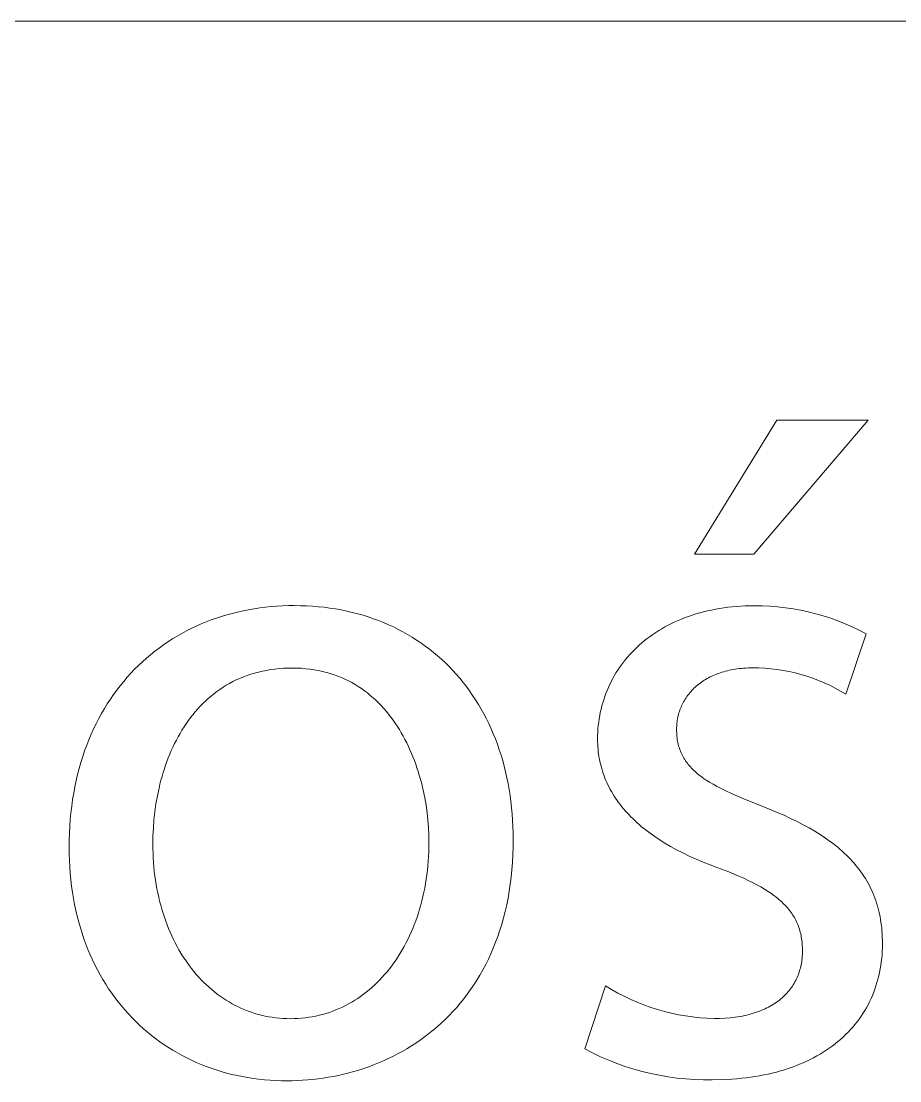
# Model space of a CAD drawing. Header units: millimetres. Extents: x -1893 to 2799, y -925 to 2353.
# Drawn here: x 2136 to 2179.9, y -846.5 to -793.5 of the extents above; entities that cross this region are included whole.
import ezdxf

# ---------------------------------------------------------------- set-up
doc = ezdxf.new("R2010")
doc.units = ezdxf.units.MM
doc.header["$MEASUREMENT"] = 0
doc.layers.add('Domyślny', color=7, linetype='Continuous', true_color=0x000000)

msp = doc.modelspace()

# ---------------------------------------------------------------- linework, layer by layer
at = {"layer": 'Domyślny', "color": 18, "lineweight": 15, "true_color": 0x000000}
for p, q in [((1025.42, -793.521), (2794.123, -793.521)), ((2169.652, -820.197), (2173.777, -813.478)), ((2178.339, -813.478), (2172.621, -820.197)), ((2173.777, -813.478), (2178.339, -813.478)), ((2172.621, -820.197), (2169.652, -820.197)), ((2147.348, -822.972), (2147.626, -822.924)), ((2147.626, -822.924), (2147.906, -822.882)), ((2147.906, -822.882), (2148.189, -822.846)), ((2148.189, -822.846), (2148.474, -822.817)), ((2148.474, -822.817), (2148.761, -822.795)), ((2148.761, -822.795), (2149.051, -822.778)), ((2149.051, -822.778), (2149.342, -822.768)), ((2149.342, -822.768), (2149.636, -822.765)), ((2149.636, -822.765), (2149.94, -822.769)), ((2149.94, -822.769), (2150.242, -822.779)), ((2150.242, -822.779), (2150.54, -822.796)), ((2150.54, -822.796), (2150.835, -822.82)), ((2150.835, -822.82), (2151.127, -822.851)), ((2151.127, -822.851), (2151.415, -822.888)), ((2151.415, -822.888), (2151.7, -822.932)), ((2151.7, -822.932), (2151.981, -822.983)), ((2170.707, -822.947), (2170.911, -822.911)), ((2170.911, -822.911), (2171.118, -822.88)), ((2171.118, -822.88), (2171.328, -822.852)), ((2171.328, -822.852), (2171.542, -822.829)), ((2171.542, -822.829), (2171.758, -822.809)), ((2171.758, -822.809), (2171.977, -822.794)), ((2171.977, -822.794), (2172.199, -822.783)), ((2172.199, -822.783), (2172.424, -822.777)), ((2172.424, -822.777), (2172.652, -822.775)), ((2172.652, -822.775), (2173.04, -822.778)), ((2173.04, -822.778), (2173.429, -822.795)), ((2173.429, -822.795), (2173.816, -822.826)), ((2173.816, -822.826), (2174.202, -822.869)), ((2174.202, -822.869), (2174.587, -822.925)), ((2174.587, -822.925), (2174.969, -822.994)), ((2145.481, -823.485), (2145.739, -823.393)), ((2145.739, -823.393), (2146, -823.307)), ((2146, -823.307), (2146.264, -823.228)), ((2146.264, -823.228), (2146.531, -823.155)), ((2146.531, -823.155), (2146.801, -823.087)), ((2146.801, -823.087), (2147.073, -823.027)), ((2147.073, -823.027), (2147.348, -822.972)), ((2151.981, -822.983), (2152.259, -823.04)), ((2152.259, -823.04), (2152.534, -823.103)), ((2152.534, -823.103), (2152.805, -823.173)), ((2152.805, -823.173), (2153.072, -823.249)), ((2153.072, -823.249), (2153.335, -823.332)), ((2153.335, -823.332), (2153.595, -823.42)), ((2153.595, -823.42), (2153.85, -823.515)), ((2168.835, -823.51), (2169.008, -823.437)), ((2169.008, -823.437), (2169.184, -823.368)), ((2169.184, -823.368), (2169.363, -823.303)), ((2169.363, -823.303), (2169.546, -823.241)), ((2169.546, -823.241), (2169.731, -823.183)), ((2169.731, -823.183), (2169.92, -823.128)), ((2169.92, -823.128), (2170.112, -823.077)), ((2170.112, -823.077), (2170.307, -823.03)), ((2170.307, -823.03), (2170.505, -822.986)), ((2170.505, -822.986), (2170.707, -822.947)), ((2174.969, -822.994), (2175.349, -823.076)), ((2175.349, -823.076), (2175.726, -823.171)), ((2175.726, -823.171), (2176.1, -823.278)), ((2176.1, -823.278), (2176.469, -823.398)), ((2176.469, -823.398), (2176.835, -823.53)), ((2144.24, -824.034), (2144.481, -823.912)), ((2144.481, -823.912), (2144.726, -823.796)), ((2144.726, -823.796), (2144.974, -823.686)), ((2144.974, -823.686), (2145.226, -823.583)), ((2145.226, -823.583), (2145.481, -823.485)), ((2153.85, -823.515), (2154.102, -823.616)), ((2154.102, -823.616), (2154.35, -823.723)), ((2154.35, -823.723), (2154.594, -823.836)), ((2154.594, -823.836), (2154.834, -823.954)), ((2154.834, -823.954), (2155.07, -824.079)), ((2167.868, -824.013), (2168.021, -823.922)), ((2168.021, -823.922), (2168.177, -823.833)), ((2168.177, -823.833), (2168.337, -823.747)), ((2168.337, -823.747), (2168.5, -823.665)), ((2168.5, -823.665), (2168.666, -823.586)), ((2168.666, -823.586), (2168.835, -823.51)), ((2176.835, -823.53), (2177.195, -823.675)), ((2177.195, -823.675), (2177.551, -823.832)), ((2177.551, -823.832), (2177.901, -824)), ((2143.311, -824.581), (2143.538, -824.436)), ((2143.538, -824.436), (2143.768, -824.296)), ((2143.768, -824.296), (2144.002, -824.162)), ((2144.002, -824.162), (2144.24, -824.034)), ((2155.07, -824.079), (2155.302, -824.209)), ((2155.302, -824.209), (2155.529, -824.346)), ((2155.529, -824.346), (2155.752, -824.487)), ((2155.752, -824.487), (2155.971, -824.635)), ((2167.025, -824.627), (2167.156, -824.518)), ((2167.156, -824.518), (2167.292, -824.411)), ((2167.292, -824.411), (2167.431, -824.307)), ((2167.431, -824.307), (2167.573, -824.206)), ((2167.573, -824.206), (2167.719, -824.108)), ((2167.719, -824.108), (2167.868, -824.013)), ((2178.245, -824.181), (2177.23, -827.196)), ((2177.901, -824), (2178.245, -824.181)), ((2142.445, -825.221), (2142.656, -825.053)), ((2142.656, -825.053), (2142.87, -824.89)), ((2142.87, -824.89), (2143.089, -824.733)), ((2143.089, -824.733), (2143.311, -824.581)), ((2155.971, -824.635), (2156.186, -824.788)), ((2156.186, -824.788), (2156.396, -824.946)), ((2156.396, -824.946), (2156.602, -825.11)), ((2166.533, -825.092), (2166.65, -824.972)), ((2166.65, -824.972), (2166.772, -824.854)), ((2166.772, -824.854), (2166.896, -824.739)), ((2166.896, -824.739), (2167.025, -824.627)), ((2141.841, -825.761), (2142.038, -825.576)), ((2142.038, -825.576), (2142.239, -825.396)), ((2142.239, -825.396), (2142.445, -825.221)), ((2156.602, -825.11), (2156.803, -825.279)), ((2156.803, -825.279), (2156.999, -825.454)), ((2156.999, -825.454), (2157.191, -825.634)), ((2166.1, -825.596), (2166.202, -825.467)), ((2166.202, -825.467), (2166.309, -825.339)), ((2166.309, -825.339), (2166.419, -825.214)), ((2166.419, -825.214), (2166.533, -825.092)), ((2141.46, -826.149), (2141.648, -825.953)), ((2141.648, -825.953), (2141.841, -825.761)), ((2147.842, -826.092), (2147.648, -826.144)), ((2148.041, -826.045), (2147.842, -826.092)), ((2148.243, -826.005), (2148.041, -826.045)), ((2148.45, -825.97), (2148.243, -826.005)), ((2148.66, -825.942), (2148.45, -825.97)), ((2148.875, -825.919), (2148.66, -825.942)), ((2149.093, -825.903), (2148.875, -825.919)), ((2149.316, -825.893), (2149.093, -825.903)), ((2149.542, -825.89), (2149.316, -825.893)), ((2149.769, -825.894), (2149.542, -825.89)), ((2149.992, -825.904), (2149.769, -825.894)), ((2150.21, -825.922), (2149.992, -825.904)), ((2150.425, -825.946), (2150.21, -825.922)), ((2150.635, -825.977), (2150.425, -825.946)), ((2150.84, -826.014), (2150.635, -825.977)), ((2151.042, -826.057), (2150.84, -826.014)), ((2151.239, -826.107), (2151.042, -826.057)), ((2151.433, -826.163), (2151.239, -826.107)), ((2157.191, -825.634), (2157.379, -825.819)), ((2157.379, -825.819), (2157.561, -826.009)), ((2157.561, -826.009), (2157.739, -826.205)), ((2165.726, -826.138), (2165.814, -825.999)), ((2165.814, -825.999), (2165.905, -825.863)), ((2165.905, -825.863), (2166.001, -825.729)), ((2166.001, -825.729), (2166.1, -825.596)), ((2171.026, -826.101), (2170.937, -826.13)), ((2171.116, -826.074), (2171.026, -826.101)), ((2171.209, -826.048), (2171.116, -826.074)), ((2171.303, -826.025), (2171.209, -826.048)), ((2171.398, -826.003), (2171.303, -826.025)), ((2171.496, -825.982), (2171.398, -826.003)), ((2171.595, -825.964), (2171.496, -825.982)), ((2171.695, -825.948), (2171.595, -825.964)), ((2171.797, -825.933), (2171.695, -825.948)), ((2171.901, -825.92), (2171.797, -825.933)), ((2172.007, -825.909), (2171.901, -825.92)), ((2172.114, -825.9), (2172.007, -825.909)), ((2172.223, -825.893), (2172.114, -825.9)), ((2172.333, -825.888), (2172.223, -825.893)), ((2172.445, -825.885), (2172.333, -825.888)), ((2172.558, -825.884), (2172.445, -825.885)), ((2172.865, -825.888), (2172.558, -825.884)), ((2173.172, -825.902), (2172.865, -825.888)), ((2173.478, -825.927), (2173.172, -825.902)), ((2173.784, -825.963), (2173.478, -825.927)), ((2174.087, -826.01), (2173.784, -825.963)), ((2174.389, -826.067), (2174.087, -826.01)), ((2174.689, -826.134), (2174.389, -826.067)), ((2140.924, -826.773), (2141.098, -826.56)), ((2141.098, -826.56), (2141.276, -826.352)), ((2141.276, -826.352), (2141.46, -826.149)), ((2146.562, -826.571), (2146.394, -826.661)), ((2146.733, -826.487), (2146.562, -826.571)), ((2146.908, -826.408), (2146.733, -826.487)), ((2147.087, -826.334), (2146.908, -826.408)), ((2147.27, -826.265), (2147.087, -826.334)), ((2147.457, -826.202), (2147.27, -826.265)), ((2147.648, -826.144), (2147.457, -826.202)), ((2151.622, -826.225), (2151.433, -826.163)), ((2151.807, -826.292), (2151.622, -826.225)), ((2151.988, -826.365), (2151.807, -826.292)), ((2152.165, -826.444), (2151.988, -826.365)), ((2152.338, -826.528), (2152.165, -826.444)), ((2152.507, -826.617), (2152.338, -826.528)), ((2152.672, -826.712), (2152.507, -826.617)), ((2157.739, -826.205), (2157.912, -826.405)), ((2157.912, -826.405), (2158.08, -826.61)), ((2158.08, -826.61), (2158.243, -826.821)), ((2165.415, -826.713), (2165.487, -826.566)), ((2165.487, -826.566), (2165.563, -826.421)), ((2165.563, -826.421), (2165.643, -826.279)), ((2165.643, -826.279), (2165.726, -826.138)), ((2169.935, -826.644), (2169.87, -826.693)), ((2170.002, -826.596), (2169.935, -826.644)), ((2170.07, -826.549), (2170.002, -826.596)), ((2170.14, -826.504), (2170.07, -826.549)), ((2170.212, -826.46), (2170.14, -826.504)), ((2170.286, -826.417), (2170.212, -826.46)), ((2170.361, -826.376), (2170.286, -826.417)), ((2170.438, -826.336), (2170.361, -826.376)), ((2170.517, -826.298), (2170.438, -826.336)), ((2170.598, -826.261), (2170.517, -826.298)), ((2170.68, -826.226), (2170.598, -826.261)), ((2170.764, -826.192), (2170.68, -826.226)), ((2170.849, -826.16), (2170.764, -826.192)), ((2170.937, -826.13), (2170.849, -826.16)), ((2174.986, -826.212), (2174.689, -826.134)), ((2175.28, -826.3), (2174.986, -826.212)), ((2175.571, -826.399), (2175.28, -826.3)), ((2175.859, -826.507), (2175.571, -826.399)), ((2176.142, -826.626), (2175.859, -826.507)), ((2176.421, -826.754), (2176.142, -826.626)), ((2140.591, -827.217), (2140.755, -826.992)), ((2140.755, -826.992), (2140.924, -826.773)), ((2145.762, -827.065), (2145.613, -827.178)), ((2145.914, -826.957), (2145.762, -827.065)), ((2146.071, -826.854), (2145.914, -826.957)), ((2146.23, -826.755), (2146.071, -826.854)), ((2146.394, -826.661), (2146.23, -826.755)), ((2152.833, -826.811), (2152.672, -826.712)), ((2152.99, -826.915), (2152.833, -826.811)), ((2153.143, -827.024), (2152.99, -826.915)), ((2153.293, -827.138), (2153.143, -827.024)), ((2153.438, -827.256), (2153.293, -827.138)), ((2158.243, -826.821), (2158.401, -827.036)), ((2158.401, -827.036), (2158.554, -827.256)), ((2165.166, -827.317), (2165.222, -827.164)), ((2165.222, -827.164), (2165.282, -827.012)), ((2165.282, -827.012), (2165.346, -826.861)), ((2165.346, -826.861), (2165.415, -826.713)), ((2169.416, -827.132), (2169.367, -827.192)), ((2169.466, -827.073), (2169.416, -827.132)), ((2169.518, -827.016), (2169.466, -827.073)), ((2169.573, -826.959), (2169.518, -827.016)), ((2169.629, -826.903), (2169.573, -826.959)), ((2169.686, -826.849), (2169.629, -826.903)), ((2169.746, -826.796), (2169.686, -826.849)), ((2169.807, -826.744), (2169.746, -826.796)), ((2169.87, -826.693), (2169.807, -826.744)), ((2176.696, -826.892), (2176.421, -826.754)), ((2176.966, -827.04), (2176.696, -826.892)), ((2177.23, -827.196), (2176.966, -827.04)), ((2140.131, -827.922), (2140.279, -827.681)), ((2140.279, -827.681), (2140.432, -827.446)), ((2140.432, -827.446), (2140.591, -827.217)), ((2145.056, -827.671), (2144.926, -827.804)), ((2145.19, -827.541), (2145.056, -827.671)), ((2145.327, -827.416), (2145.19, -827.541)), ((2145.469, -827.295), (2145.327, -827.416)), ((2145.613, -827.178), (2145.469, -827.295)), ((2153.58, -827.378), (2153.438, -827.256)), ((2153.717, -827.505), (2153.58, -827.378)), ((2153.851, -827.635), (2153.717, -827.505)), ((2153.982, -827.77), (2153.851, -827.635)), ((2158.554, -827.256), (2158.702, -827.48)), ((2158.702, -827.48), (2158.845, -827.71)), ((2165.021, -827.788), (2165.065, -827.63)), ((2165.065, -827.63), (2165.113, -827.473)), ((2165.113, -827.473), (2165.166, -827.317)), ((2169.044, -827.707), (2169.012, -827.776)), ((2169.078, -827.64), (2169.044, -827.707)), ((2169.113, -827.573), (2169.078, -827.64)), ((2169.151, -827.507), (2169.113, -827.573)), ((2169.191, -827.442), (2169.151, -827.507)), ((2169.232, -827.378), (2169.191, -827.442)), ((2169.275, -827.315), (2169.232, -827.378)), ((2169.32, -827.253), (2169.275, -827.315)), ((2169.367, -827.192), (2169.32, -827.253)), ((2139.85, -828.419), (2139.988, -828.168)), ((2139.988, -828.168), (2140.131, -827.922)), ((2144.558, -828.226), (2144.442, -828.373)), ((2144.677, -828.081), (2144.558, -828.226)), ((2144.8, -827.941), (2144.677, -828.081)), ((2144.926, -827.804), (2144.8, -827.941)), ((2154.108, -827.908), (2153.982, -827.77)), ((2154.231, -828.049), (2154.108, -827.908)), ((2154.35, -828.195), (2154.231, -828.049)), ((2154.465, -828.343), (2154.35, -828.195)), ((2158.845, -827.71), (2158.983, -827.944)), ((2158.983, -827.944), (2159.115, -828.182)), ((2159.115, -828.182), (2159.242, -828.425)), ((2164.913, -828.273), (2164.945, -828.11)), ((2164.945, -828.11), (2164.981, -827.948)), ((2164.981, -827.948), (2165.021, -827.788)), ((2168.86, -828.202), (2168.841, -828.275)), ((2168.88, -828.129), (2168.86, -828.202)), ((2168.903, -828.057), (2168.88, -828.129)), ((2168.927, -827.985), (2168.903, -828.057)), ((2168.954, -827.915), (2168.927, -827.985)), ((2168.982, -827.845), (2168.954, -827.915)), ((2169.012, -827.776), (2168.982, -827.845)), ((2139.592, -828.937), (2139.718, -828.675)), ((2139.718, -828.675), (2139.85, -828.419)), ((2144.222, -828.679), (2144.117, -828.837)), ((2144.33, -828.525), (2144.222, -828.679)), ((2144.442, -828.373), (2144.33, -828.525)), ((2154.577, -828.495), (2154.465, -828.343)), ((2154.685, -828.65), (2154.577, -828.495)), ((2154.79, -828.808), (2154.685, -828.65)), ((2159.242, -828.425), (2159.364, -828.673)), ((2159.364, -828.673), (2159.48, -828.925)), ((2164.843, -828.769), (2164.862, -828.602)), ((2164.862, -828.602), (2164.886, -828.437)), ((2164.886, -828.437), (2164.913, -828.273)), ((2168.77, -828.729), (2168.765, -828.806)), ((2168.777, -828.652), (2168.77, -828.729)), ((2168.786, -828.575), (2168.777, -828.652)), ((2168.797, -828.5), (2168.786, -828.575)), ((2168.81, -828.424), (2168.797, -828.5)), ((2168.825, -828.35), (2168.81, -828.424)), ((2168.841, -828.275), (2168.825, -828.35)), ((2139.356, -829.475), (2139.471, -829.203)), ((2139.471, -829.203), (2139.592, -828.937)), ((2143.918, -829.161), (2143.824, -829.327)), ((2144.016, -828.997), (2143.918, -829.161)), ((2144.117, -828.837), (2144.016, -828.997)), ((2154.891, -828.969), (2154.79, -828.808)), ((2154.988, -829.132), (2154.891, -828.969)), ((2155.082, -829.298), (2154.988, -829.132)), ((2155.172, -829.466), (2155.082, -829.298)), ((2159.48, -828.925), (2159.591, -829.181)), ((2159.591, -829.181), (2159.696, -829.441)), ((2164.808, -829.446), (2164.811, -829.275)), ((2164.811, -829.275), (2164.817, -829.105)), ((2164.817, -829.105), (2164.828, -828.936)), ((2164.828, -828.936), (2164.843, -828.769)), ((2168.762, -828.884), (2168.761, -828.962)), ((2168.761, -828.962), (2168.762, -829.05)), ((2168.765, -828.806), (2168.762, -828.884)), ((2168.762, -829.05), (2168.765, -829.136)), ((2168.765, -829.136), (2168.77, -829.221)), ((2168.77, -829.221), (2168.777, -829.304)), ((2139.144, -830.034), (2139.248, -829.752)), ((2139.248, -829.752), (2139.356, -829.475)), ((2143.646, -829.668), (2143.563, -829.842)), ((2143.733, -829.496), (2143.646, -829.668)), ((2143.824, -829.327), (2143.733, -829.496)), ((2155.259, -829.637), (2155.172, -829.466)), ((2155.342, -829.809), (2155.259, -829.637)), ((2155.422, -829.984), (2155.342, -829.809)), ((2159.696, -829.441), (2159.795, -829.706)), ((2159.795, -829.706), (2159.889, -829.975)), ((2164.81, -829.573), (2164.808, -829.446)), ((2164.814, -829.7), (2164.81, -829.573)), ((2164.821, -829.825), (2164.814, -829.7)), ((2164.831, -829.951), (2164.821, -829.825)), ((2168.777, -829.304), (2168.786, -829.386)), ((2168.786, -829.386), (2168.797, -829.467)), ((2168.797, -829.467), (2168.811, -829.546)), ((2168.811, -829.546), (2168.826, -829.624)), ((2168.826, -829.624), (2168.843, -829.701)), ((2168.843, -829.701), (2168.862, -829.776)), ((2168.862, -829.776), (2168.883, -829.851)), ((2138.957, -830.614), (2139.048, -830.322)), ((2139.048, -830.322), (2139.144, -830.034)), ((2143.406, -830.198), (2143.332, -830.379)), ((2143.482, -830.019), (2143.406, -830.198)), ((2143.563, -829.842), (2143.482, -830.019)), ((2155.499, -830.161), (2155.422, -829.984)), ((2155.572, -830.339), (2155.499, -830.161)), ((2155.642, -830.519), (2155.572, -830.339)), ((2159.889, -829.975), (2159.978, -830.248)), ((2159.978, -830.248), (2160.06, -830.525)), ((2164.844, -830.075), (2164.831, -829.951)), ((2164.86, -830.199), (2164.844, -830.075)), ((2164.878, -830.321), (2164.86, -830.199)), ((2164.9, -830.444), (2164.878, -830.321)), ((2168.883, -829.851), (2168.906, -829.924)), ((2168.906, -829.924), (2168.932, -829.995)), ((2168.932, -829.995), (2168.959, -830.066)), ((2168.959, -830.066), (2168.988, -830.136)), ((2168.988, -830.136), (2169.02, -830.204)), ((2169.02, -830.204), (2169.054, -830.272)), ((2169.054, -830.272), (2169.089, -830.338)), ((2169.089, -830.338), (2169.127, -830.404)), ((2138.872, -830.911), (2138.957, -830.614)), ((2143.196, -830.747), (2143.133, -830.935)), ((2143.262, -830.562), (2143.196, -830.747)), ((2143.332, -830.379), (2143.262, -830.562)), ((2155.708, -830.7), (2155.642, -830.519)), ((2155.771, -830.883), (2155.708, -830.7)), ((2155.831, -831.067), (2155.771, -830.883)), ((2160.06, -830.525), (2160.137, -830.806)), ((2160.137, -830.806), (2160.208, -831.091)), ((2164.924, -830.565), (2164.9, -830.444)), ((2164.951, -830.686), (2164.924, -830.565)), ((2164.981, -830.806), (2164.951, -830.686)), ((2165.014, -830.925), (2164.981, -830.806)), ((2169.127, -830.404), (2169.167, -830.468)), ((2169.167, -830.468), (2169.209, -830.532)), ((2169.209, -830.532), (2169.253, -830.594)), ((2169.253, -830.594), (2169.299, -830.656)), ((2169.299, -830.656), (2169.347, -830.717)), ((2169.347, -830.717), (2169.398, -830.777)), ((2169.398, -830.777), (2169.45, -830.837)), ((2169.45, -830.837), (2169.505, -830.895)), ((2138.722, -831.521), (2138.794, -831.213)), ((2138.794, -831.213), (2138.872, -830.911)), ((2143.017, -831.314), (2142.964, -831.506)), ((2143.073, -831.123), (2143.017, -831.314)), ((2143.133, -830.935), (2143.073, -831.123)), ((2155.887, -831.252), (2155.831, -831.067)), ((2155.991, -831.625), (2155.887, -831.252)), ((2160.208, -831.091), (2160.273, -831.38)), ((2160.273, -831.38), (2160.332, -831.672)), ((2165.05, -831.044), (2165.014, -830.925)), ((2165.089, -831.161), (2165.05, -831.044)), ((2165.13, -831.278), (2165.089, -831.161)), ((2165.175, -831.395), (2165.13, -831.278)), ((2165.222, -831.51), (2165.175, -831.395)), ((2169.505, -830.895), (2169.562, -830.953)), ((2169.562, -830.953), (2169.621, -831.011)), ((2169.621, -831.011), (2169.682, -831.067)), ((2169.682, -831.067), (2169.745, -831.123)), ((2169.745, -831.123), (2169.81, -831.179)), ((2169.81, -831.179), (2169.878, -831.233)), ((2169.878, -831.233), (2169.947, -831.288)), ((2169.947, -831.288), (2170.019, -831.341)), ((2170.019, -831.341), (2170.093, -831.395)), ((2170.093, -831.395), (2170.248, -831.5)), ((2138.597, -832.15), (2138.656, -831.833)), ((2138.656, -831.833), (2138.722, -831.521)), ((2142.868, -831.894), (2142.785, -832.288)), ((2142.914, -831.7), (2142.868, -831.894)), ((2142.964, -831.506), (2142.914, -831.7)), ((2156.081, -832), (2155.991, -831.625)), ((2160.332, -831.672), (2160.386, -831.969)), ((2165.273, -831.624), (2165.222, -831.51)), ((2165.326, -831.738), (2165.273, -831.624)), ((2165.382, -831.851), (2165.326, -831.738)), ((2165.441, -831.963), (2165.382, -831.851)), ((2170.248, -831.5), (2170.412, -831.604)), ((2170.412, -831.604), (2170.584, -831.707)), ((2170.584, -831.707), (2170.765, -831.808)), ((2170.765, -831.808), (2170.955, -831.909)), ((2170.955, -831.909), (2171.154, -832.009)), ((2138.499, -832.798), (2138.545, -832.472)), ((2138.545, -832.472), (2138.597, -832.15)), ((2142.785, -832.288), (2142.715, -832.685)), ((2156.159, -832.377), (2156.081, -832)), ((2156.224, -832.754), (2156.159, -832.377)), ((2160.386, -831.969), (2160.433, -832.269)), ((2160.433, -832.269), (2160.474, -832.573)), ((2165.504, -832.075), (2165.441, -831.963)), ((2165.569, -832.185), (2165.504, -832.075)), ((2165.637, -832.295), (2165.569, -832.185)), ((2165.707, -832.403), (2165.637, -832.295)), ((2165.781, -832.511), (2165.707, -832.403)), ((2171.154, -832.009), (2171.579, -832.209)), ((2171.579, -832.209), (2172.041, -832.41)), ((2172.041, -832.41), (2173.074, -832.821)), ((2138.46, -833.13), (2138.499, -832.798)), ((2142.715, -832.685), (2142.658, -833.085)), ((2156.277, -833.13), (2156.224, -832.754)), ((2160.474, -832.573), (2160.509, -832.88)), ((2160.509, -832.88), (2160.537, -833.191)), ((2165.858, -832.618), (2165.781, -832.511)), ((2165.938, -832.724), (2165.858, -832.618)), ((2166.021, -832.829), (2165.938, -832.724)), ((2166.107, -832.934), (2166.021, -832.829)), ((2166.195, -833.037), (2166.107, -832.934)), ((2173.074, -832.821), (2173.439, -832.964)), ((2173.439, -832.964), (2173.792, -833.111)), ((2138.403, -833.807), (2138.428, -833.466)), ((2138.428, -833.466), (2138.46, -833.13)), ((2142.614, -833.488), (2142.583, -833.893)), ((2142.658, -833.085), (2142.614, -833.488)), ((2156.318, -833.505), (2156.277, -833.13)), ((2156.347, -833.877), (2156.318, -833.505)), ((2160.537, -833.191), (2160.559, -833.505)), ((2160.559, -833.505), (2160.575, -833.823)), ((2166.287, -833.139), (2166.195, -833.037)), ((2166.382, -833.241), (2166.287, -833.139)), ((2166.479, -833.341), (2166.382, -833.241)), ((2166.58, -833.441), (2166.479, -833.341)), ((2166.684, -833.54), (2166.58, -833.441)), ((2166.79, -833.638), (2166.684, -833.54)), ((2173.792, -833.111), (2174.135, -833.26)), ((2174.135, -833.26), (2174.466, -833.412)), ((2174.466, -833.412), (2174.786, -833.568)), ((2138.385, -834.153), (2138.403, -833.807)), ((2142.583, -833.893), (2142.564, -834.297)), ((2156.364, -834.245), (2156.347, -833.877)), ((2160.575, -833.823), (2160.585, -834.144)), ((2166.9, -833.734), (2166.79, -833.638)), ((2167.013, -833.83), (2166.9, -833.734)), ((2167.128, -833.925), (2167.013, -833.83)), ((2167.369, -834.111), (2167.128, -833.925)), ((2174.786, -833.568), (2175.094, -833.728)), ((2175.094, -833.728), (2175.391, -833.891)), ((2175.391, -833.891), (2175.676, -834.058)), ((2175.676, -834.058), (2175.951, -834.228)), ((2138.371, -834.858), (2138.374, -834.503)), ((2138.374, -834.503), (2138.385, -834.153)), ((2142.564, -834.297), (2142.558, -834.702)), ((2156.37, -834.608), (2156.364, -834.245)), ((2160.588, -834.468), (2160.584, -834.858)), ((2160.585, -834.144), (2160.588, -834.468)), ((2167.622, -834.294), (2167.369, -834.111)), ((2167.887, -834.473), (2167.622, -834.294)), ((2168.164, -834.647), (2167.887, -834.473)), ((2175.951, -834.228), (2176.213, -834.404)), ((2176.213, -834.404), (2176.465, -834.583)), ((2176.465, -834.583), (2176.586, -834.675)), ((2138.374, -835.193), (2138.371, -834.858)), ((2142.558, -834.702), (2142.56, -834.934)), ((2142.56, -834.934), (2142.566, -835.164)), ((2156.35, -835.319), (2156.361, -835.085)), ((2156.361, -835.085), (2156.368, -834.848)), ((2156.368, -834.848), (2156.37, -834.608)), ((2160.584, -834.858), (2160.571, -835.242)), ((2168.453, -834.817), (2168.164, -834.647)), ((2168.754, -834.983), (2168.453, -834.817)), ((2169.068, -835.144), (2168.754, -834.983)), ((2176.586, -834.675), (2176.704, -834.767)), ((2176.704, -834.767), (2176.82, -834.861)), ((2176.82, -834.861), (2176.933, -834.956)), ((2176.933, -834.956), (2177.042, -835.053)), ((2177.042, -835.053), (2177.149, -835.15)), ((2138.384, -835.523), (2138.374, -835.193)), ((2138.402, -835.849), (2138.384, -835.523)), ((2142.566, -835.164), (2142.577, -835.393)), ((2142.577, -835.393), (2142.591, -835.619)), ((2142.591, -835.619), (2142.61, -835.843)), ((2156.316, -835.782), (2156.336, -835.552)), ((2156.336, -835.552), (2156.35, -835.319)), ((2160.551, -835.619), (2160.522, -835.989)), ((2160.571, -835.242), (2160.551, -835.619)), ((2169.395, -835.301), (2169.068, -835.144)), ((2169.733, -835.454), (2169.395, -835.301)), ((2170.084, -835.601), (2169.733, -835.454)), ((2170.448, -835.745), (2170.084, -835.601)), ((2177.149, -835.15), (2177.253, -835.249)), ((2177.253, -835.249), (2177.355, -835.349)), ((2177.355, -835.349), (2177.453, -835.451)), ((2177.453, -835.451), (2177.548, -835.553)), ((2177.548, -835.553), (2177.641, -835.657)), ((2177.641, -835.657), (2177.73, -835.763)), ((2138.425, -836.172), (2138.402, -835.849)), ((2138.456, -836.49), (2138.425, -836.172)), ((2142.61, -835.843), (2142.632, -836.066)), ((2142.632, -836.066), (2142.659, -836.286)), ((2156.266, -836.236), (2156.293, -836.01)), ((2156.293, -836.01), (2156.316, -835.782)), ((2160.522, -835.989), (2160.485, -836.352)), ((2170.824, -835.883), (2170.448, -835.745)), ((2171.373, -836.094), (2170.824, -835.883)), ((2171.881, -836.305), (2171.373, -836.094)), ((2177.73, -835.763), (2177.817, -835.87)), ((2177.817, -835.87), (2177.901, -835.978)), ((2177.901, -835.978), (2177.982, -836.088)), ((2177.982, -836.088), (2178.06, -836.199)), ((2138.493, -836.804), (2138.456, -836.49)), ((2142.659, -836.286), (2142.689, -836.504)), ((2142.689, -836.504), (2142.724, -836.72)), ((2142.724, -836.72), (2142.762, -836.933)), ((2156.16, -836.898), (2156.199, -836.68)), ((2156.199, -836.68), (2156.235, -836.459)), ((2156.235, -836.459), (2156.266, -836.236)), ((2160.44, -836.708), (2160.387, -837.057)), ((2160.485, -836.352), (2160.44, -836.708)), ((2172.118, -836.411), (2171.881, -836.305)), ((2172.346, -836.517), (2172.118, -836.411)), ((2172.563, -836.625), (2172.346, -836.517)), ((2172.771, -836.733), (2172.563, -836.625)), ((2178.06, -836.199), (2178.135, -836.312)), ((2178.135, -836.312), (2178.207, -836.426)), ((2178.207, -836.426), (2178.276, -836.542)), ((2178.276, -836.542), (2178.342, -836.66)), ((2178.342, -836.66), (2178.406, -836.778)), ((2138.537, -837.114), (2138.493, -836.804)), ((2138.587, -837.42), (2138.537, -837.114)), ((2142.762, -836.933), (2142.804, -837.144)), ((2142.804, -837.144), (2142.85, -837.353)), ((2156.07, -837.326), (2156.117, -837.113)), ((2156.117, -837.113), (2156.16, -836.898)), ((2160.387, -837.057), (2160.327, -837.4)), ((2172.968, -836.842), (2172.771, -836.733)), ((2173.156, -836.953), (2172.968, -836.842)), ((2173.334, -837.065), (2173.156, -836.953)), ((2173.502, -837.179), (2173.334, -837.065)), ((2173.583, -837.236), (2173.502, -837.179)), ((2173.662, -837.294), (2173.583, -837.236)), ((2178.406, -836.778), (2178.466, -836.899)), ((2178.466, -836.899), (2178.524, -837.021)), ((2178.524, -837.021), (2178.578, -837.145)), ((2178.578, -837.145), (2178.63, -837.271)), ((2138.643, -837.721), (2138.587, -837.42)), ((2138.706, -838.018), (2138.643, -837.721)), ((2142.85, -837.353), (2142.899, -837.559)), ((2142.899, -837.559), (2142.952, -837.763)), ((2142.952, -837.763), (2143.009, -837.964)), ((2155.906, -837.948), (2155.964, -837.744)), ((2155.964, -837.744), (2156.019, -837.536)), ((2156.019, -837.536), (2156.07, -837.326)), ((2160.26, -837.736), (2160.185, -838.065)), ((2160.327, -837.4), (2160.26, -837.736)), ((2173.738, -837.352), (2173.662, -837.294)), ((2173.811, -837.411), (2173.738, -837.352)), ((2173.883, -837.471), (2173.811, -837.411)), ((2173.952, -837.531), (2173.883, -837.471)), ((2174.019, -837.592), (2173.952, -837.531)), ((2174.083, -837.653), (2174.019, -837.592)), ((2174.146, -837.715), (2174.083, -837.653)), ((2174.206, -837.777), (2174.146, -837.715)), ((2174.264, -837.84), (2174.206, -837.777)), ((2178.63, -837.271), (2178.679, -837.398)), ((2178.679, -837.398), (2178.725, -837.527)), ((2178.725, -837.527), (2178.767, -837.657)), ((2178.767, -837.657), (2178.807, -837.79)), ((2138.775, -838.311), (2138.706, -838.018)), ((2138.85, -838.6), (2138.775, -838.311)), ((2143.009, -837.964), (2143.07, -838.163)), ((2143.07, -838.163), (2143.134, -838.359)), ((2155.779, -838.349), (2155.844, -838.15)), ((2155.844, -838.15), (2155.906, -837.948)), ((2160.185, -838.065), (2160.103, -838.388)), ((2174.32, -837.904), (2174.264, -837.84)), ((2174.374, -837.969), (2174.32, -837.904)), ((2174.425, -838.034), (2174.374, -837.969)), ((2174.474, -838.1), (2174.425, -838.034)), ((2174.522, -838.167), (2174.474, -838.1)), ((2174.567, -838.234), (2174.522, -838.167)), ((2174.61, -838.303), (2174.567, -838.234)), ((2174.651, -838.372), (2174.61, -838.303)), ((2178.807, -837.79), (2178.844, -837.924)), ((2178.844, -837.924), (2178.878, -838.06)), ((2178.878, -838.06), (2178.91, -838.197)), ((2178.91, -838.197), (2178.938, -838.337)), ((2138.931, -838.884), (2138.85, -838.6)), ((2143.134, -838.359), (2143.202, -838.552)), ((2143.202, -838.552), (2143.273, -838.742)), ((2143.273, -838.742), (2143.347, -838.93)), ((2155.561, -838.927), (2155.637, -838.737)), ((2155.637, -838.737), (2155.709, -838.544)), ((2155.709, -838.544), (2155.779, -838.349)), ((2160.014, -838.704), (2159.919, -839.013)), ((2160.103, -838.388), (2160.014, -838.704)), ((2174.69, -838.442), (2174.651, -838.372)), ((2174.726, -838.513), (2174.69, -838.442)), ((2174.761, -838.584), (2174.726, -838.513)), ((2174.794, -838.657), (2174.761, -838.584)), ((2174.825, -838.731), (2174.794, -838.657)), ((2174.854, -838.806), (2174.825, -838.731)), ((2174.881, -838.881), (2174.854, -838.806)), ((2178.938, -838.337), (2178.963, -838.479)), ((2178.963, -838.479), (2178.985, -838.622)), ((2178.985, -838.622), (2179.004, -838.767)), ((2179.004, -838.767), (2179.021, -838.914)), ((2139.017, -839.164), (2138.931, -838.884)), ((2139.11, -839.439), (2139.017, -839.164)), ((2143.347, -838.93), (2143.425, -839.114)), ((2143.425, -839.114), (2143.507, -839.295)), ((2143.507, -839.295), (2143.591, -839.474)), ((2155.312, -839.477), (2155.398, -839.297)), ((2155.398, -839.297), (2155.481, -839.113)), ((2155.481, -839.113), (2155.561, -838.927)), ((2159.816, -839.316), (2159.707, -839.612)), ((2159.919, -839.013), (2159.816, -839.316)), ((2174.905, -838.958), (2174.881, -838.881)), ((2174.928, -839.035), (2174.905, -838.958)), ((2174.949, -839.114), (2174.928, -839.035)), ((2174.969, -839.194), (2174.949, -839.114)), ((2174.986, -839.275), (2174.969, -839.194)), ((2175.001, -839.357), (2174.986, -839.275)), ((2175.015, -839.44), (2175.001, -839.357)), ((2179.021, -838.914), (2179.034, -839.064)), ((2179.034, -839.064), (2179.044, -839.215)), ((2179.044, -839.215), (2179.052, -839.368)), ((2179.052, -839.368), (2179.056, -839.523)), ((2139.209, -839.71), (2139.11, -839.439)), ((2139.313, -839.976), (2139.209, -839.71)), ((2143.591, -839.474), (2143.679, -839.649)), ((2143.679, -839.649), (2143.771, -839.821)), ((2143.771, -839.821), (2143.865, -839.99)), ((2155.033, -839.997), (2155.129, -839.827)), ((2155.129, -839.827), (2155.222, -839.654)), ((2155.222, -839.654), (2155.312, -839.477)), ((2159.592, -839.901), (2159.47, -840.184)), ((2159.707, -839.612), (2159.592, -839.901)), ((2175.026, -839.524), (2175.015, -839.44)), ((2175.036, -839.61), (2175.026, -839.524)), ((2175.044, -839.696), (2175.036, -839.61)), ((2175.05, -839.784), (2175.044, -839.696)), ((2175.055, -839.873), (2175.05, -839.784)), ((2175.057, -839.963), (2175.055, -839.873)), ((2179.056, -839.867), (2179.049, -840.052)), ((2179.056, -839.523), (2179.058, -839.68)), ((2179.058, -839.68), (2179.056, -839.867)), ((2139.423, -840.238), (2139.313, -839.976)), ((2139.539, -840.495), (2139.423, -840.238)), ((2143.865, -839.99), (2143.963, -840.156)), ((2143.963, -840.156), (2144.063, -840.318)), ((2144.063, -840.318), (2144.167, -840.477)), ((2154.726, -840.487), (2154.831, -840.327)), ((2154.831, -840.327), (2154.934, -840.164)), ((2154.934, -840.164), (2155.033, -839.997)), ((2159.47, -840.184), (2159.343, -840.46)), ((2175.032, -840.487), (2175.042, -840.402)), ((2175.042, -840.402), (2175.049, -840.316)), ((2175.049, -840.316), (2175.054, -840.23)), ((2175.054, -840.23), (2175.057, -840.143)), ((2175.058, -840.055), (2175.057, -839.963)), ((2175.057, -840.143), (2175.058, -840.055)), ((2179.022, -840.416), (2179.001, -840.595)), ((2179.037, -840.235), (2179.022, -840.416)), ((2179.049, -840.052), (2179.037, -840.235)), ((2139.66, -840.747), (2139.539, -840.495)), ((2139.787, -840.994), (2139.66, -840.747)), ((2144.167, -840.477), (2144.274, -840.632)), ((2144.274, -840.632), (2144.384, -840.784)), ((2144.384, -840.784), (2144.497, -840.932)), ((2144.497, -840.932), (2144.613, -841.077)), ((2154.274, -841.089), (2154.391, -840.944)), ((2154.391, -840.944), (2154.506, -840.795)), ((2154.506, -840.795), (2154.617, -840.643)), ((2154.617, -840.643), (2154.726, -840.487)), ((2159.209, -840.73), (2159.069, -840.994)), ((2159.343, -840.46), (2159.209, -840.73)), ((2174.932, -840.983), (2174.954, -840.902)), ((2174.954, -840.902), (2174.974, -840.821)), ((2174.974, -840.821), (2174.992, -840.738)), ((2174.992, -840.738), (2175.007, -840.655)), ((2175.007, -840.655), (2175.021, -840.572)), ((2175.021, -840.572), (2175.032, -840.487)), ((2178.947, -840.948), (2178.914, -841.121)), ((2178.977, -840.772), (2178.947, -840.948)), ((2179.001, -840.595), (2178.977, -840.772)), ((2139.919, -841.237), (2139.787, -840.994)), ((2140.056, -841.475), (2139.919, -841.237)), ((2140.198, -841.708), (2140.056, -841.475)), ((2144.613, -841.077), (2144.732, -841.218)), ((2144.732, -841.218), (2144.854, -841.355)), ((2144.854, -841.355), (2144.978, -841.489)), ((2144.978, -841.489), (2145.105, -841.618)), ((2153.905, -841.501), (2154.031, -841.367)), ((2154.031, -841.367), (2154.154, -841.23)), ((2154.154, -841.23), (2154.274, -841.089)), ((2158.924, -841.251), (2158.773, -841.501)), ((2159.069, -840.994), (2158.924, -841.251)), ((2174.72, -841.523), (2174.757, -841.449)), ((2174.757, -841.449), (2174.791, -841.373)), ((2174.791, -841.373), (2174.824, -841.297)), ((2174.824, -841.297), (2174.854, -841.22)), ((2174.854, -841.22), (2174.882, -841.142)), ((2174.882, -841.142), (2174.908, -841.063)), ((2174.908, -841.063), (2174.932, -840.983)), ((2178.833, -841.462), (2178.786, -841.629)), ((2178.876, -841.293), (2178.833, -841.462)), ((2178.914, -841.121), (2178.876, -841.293)), ((2140.346, -841.936), (2140.198, -841.708)), ((2140.498, -842.159), (2140.346, -841.936)), ((2145.105, -841.618), (2145.235, -841.744)), ((2145.235, -841.744), (2145.368, -841.865)), ((2145.368, -841.865), (2145.503, -841.983)), ((2145.503, -841.983), (2145.641, -842.096)), ((2153.237, -842.107), (2153.375, -841.994)), ((2153.375, -841.994), (2153.512, -841.877)), ((2153.512, -841.877), (2153.645, -841.756)), ((2153.645, -841.756), (2153.777, -841.63)), ((2153.777, -841.63), (2153.905, -841.501)), ((2158.455, -841.983), (2158.288, -842.215)), ((2158.617, -841.745), (2158.455, -841.983)), ((2158.773, -841.501), (2158.617, -841.745)), ((2164.168, -844.945), (2165.199, -841.789)), ((2165.199, -841.789), (2165.506, -841.976)), ((2165.506, -841.976), (2165.819, -842.152)), ((2174.348, -842.079), (2174.402, -842.014)), ((2174.402, -842.014), (2174.454, -841.947)), ((2174.454, -841.947), (2174.504, -841.879)), ((2174.504, -841.879), (2174.551, -841.81)), ((2174.551, -841.81), (2174.597, -841.74)), ((2174.597, -841.74), (2174.64, -841.669)), ((2174.64, -841.669), (2174.681, -841.596)), ((2174.681, -841.596), (2174.72, -841.523)), ((2178.68, -841.957), (2178.62, -842.117)), ((2178.735, -841.794), (2178.68, -841.957)), ((2178.786, -841.629), (2178.735, -841.794)), ((2140.656, -842.377), (2140.498, -842.159)), ((2140.818, -842.59), (2140.656, -842.377)), ((2145.641, -842.096), (2145.782, -842.205)), ((2145.782, -842.205), (2145.925, -842.31)), ((2145.925, -842.31), (2146.071, -842.411)), ((2146.071, -842.411), (2146.219, -842.508)), ((2146.219, -842.508), (2146.369, -842.6)), ((2152.506, -842.608), (2152.657, -842.517)), ((2152.657, -842.517), (2152.805, -842.421)), ((2152.805, -842.421), (2152.951, -842.321)), ((2152.951, -842.321), (2153.095, -842.216)), ((2153.095, -842.216), (2153.237, -842.107)), ((2158.117, -842.44), (2157.94, -842.659)), ((2158.288, -842.215), (2158.117, -842.44)), ((2165.819, -842.152), (2166.138, -842.317)), ((2166.138, -842.317), (2166.463, -842.472)), ((2166.463, -842.472), (2166.792, -842.615)), ((2173.837, -842.557), (2173.909, -842.502)), ((2173.909, -842.502), (2173.978, -842.446)), ((2173.978, -842.446), (2174.045, -842.388)), ((2174.045, -842.388), (2174.11, -842.329)), ((2174.11, -842.329), (2174.173, -842.268)), ((2174.173, -842.268), (2174.234, -842.206)), ((2174.234, -842.206), (2174.292, -842.143)), ((2174.292, -842.143), (2174.348, -842.079)), ((2178.488, -842.432), (2178.415, -842.586)), ((2178.556, -842.276), (2178.488, -842.432)), ((2178.62, -842.117), (2178.556, -842.276)), ((2140.985, -842.798), (2140.818, -842.59)), ((2141.157, -843.001), (2140.985, -842.798)), ((2141.334, -843.199), (2141.157, -843.001)), ((2146.369, -842.6), (2146.522, -842.687)), ((2146.522, -842.687), (2146.678, -842.77)), ((2146.678, -842.77), (2146.835, -842.849)), ((2146.835, -842.849), (2146.995, -842.922)), ((2146.995, -842.922), (2147.157, -842.992)), ((2147.157, -842.992), (2147.321, -843.056)), ((2147.321, -843.056), (2147.488, -843.115)), ((2151.389, -843.12), (2151.555, -843.061)), ((2151.555, -843.061), (2151.719, -842.997)), ((2151.719, -842.997), (2151.88, -842.928)), ((2151.88, -842.928), (2152.04, -842.855)), ((2152.04, -842.855), (2152.197, -842.777)), ((2152.197, -842.777), (2152.353, -842.695)), ((2152.353, -842.695), (2152.506, -842.608)), ((2157.573, -843.077), (2157.382, -843.277)), ((2157.759, -842.871), (2157.573, -843.077)), ((2157.94, -842.659), (2157.759, -842.871)), ((2166.792, -842.615), (2167.126, -842.748)), ((2167.126, -842.748), (2167.464, -842.869)), ((2167.464, -842.869), (2167.806, -842.978)), ((2167.806, -842.978), (2168.152, -843.076)), ((2168.152, -843.076), (2168.501, -843.163)), ((2172.803, -843.099), (2172.902, -843.063)), ((2172.902, -843.063), (2172.998, -843.025)), ((2172.998, -843.025), (2173.092, -842.985)), ((2173.092, -842.985), (2173.184, -842.944)), ((2173.184, -842.944), (2173.273, -842.901)), ((2173.273, -842.901), (2173.361, -842.856)), ((2173.361, -842.856), (2173.446, -842.81)), ((2173.446, -842.81), (2173.528, -842.763)), ((2173.528, -842.763), (2173.609, -842.714)), ((2173.609, -842.714), (2173.687, -842.663)), ((2173.687, -842.663), (2173.763, -842.611)), ((2173.763, -842.611), (2173.837, -842.557)), ((2178.172, -843.032), (2178.082, -843.176)), ((2178.257, -842.886), (2178.172, -843.032)), ((2178.338, -842.737), (2178.257, -842.886)), ((2178.415, -842.586), (2178.338, -842.737)), ((2141.515, -843.391), (2141.334, -843.199)), ((2141.701, -843.578), (2141.515, -843.391)), ((2141.891, -843.76), (2141.701, -843.578)), ((2147.488, -843.115), (2147.656, -843.17)), ((2147.656, -843.17), (2147.827, -843.22)), ((2147.827, -843.22), (2147.999, -843.265)), ((2147.999, -843.265), (2148.174, -843.304)), ((2148.174, -843.304), (2148.35, -843.339)), ((2148.35, -843.339), (2148.529, -843.368)), ((2148.529, -843.368), (2148.709, -843.393)), ((2148.709, -843.393), (2148.891, -843.412)), ((2148.891, -843.412), (2149.075, -843.425)), ((2149.075, -843.425), (2149.261, -843.433)), ((2149.261, -843.433), (2149.448, -843.436)), ((2149.448, -843.436), (2149.633, -843.433)), ((2149.633, -843.433), (2149.816, -843.425)), ((2149.816, -843.425), (2149.997, -843.412)), ((2149.997, -843.412), (2150.177, -843.393)), ((2150.177, -843.393), (2150.356, -843.369)), ((2150.356, -843.369), (2150.532, -843.34)), ((2150.532, -843.34), (2150.707, -843.306)), ((2150.707, -843.306), (2150.881, -843.267)), ((2150.881, -843.267), (2151.052, -843.223)), ((2151.052, -843.223), (2151.222, -843.174)), ((2151.222, -843.174), (2151.389, -843.12)), ((2157.188, -843.471), (2156.989, -843.659)), ((2157.382, -843.277), (2157.188, -843.471)), ((2168.501, -843.163), (2168.852, -843.237)), ((2168.852, -843.237), (2169.206, -843.3)), ((2169.206, -843.3), (2169.562, -843.35)), ((2169.562, -843.35), (2169.919, -843.389)), ((2169.919, -843.389), (2170.277, -843.415)), ((2170.277, -843.415), (2170.636, -843.43)), ((2170.636, -843.43), (2170.914, -843.426)), ((2170.914, -843.426), (2171.183, -843.413)), ((2171.183, -843.413), (2171.442, -843.391)), ((2171.442, -843.391), (2171.568, -843.378)), ((2171.568, -843.378), (2171.692, -843.362)), ((2171.692, -843.362), (2171.814, -843.344)), ((2171.814, -843.344), (2171.933, -843.324)), ((2171.933, -843.324), (2172.05, -843.303)), ((2172.05, -843.303), (2172.164, -843.279)), ((2172.164, -843.279), (2172.276, -843.254)), ((2172.276, -843.254), (2172.386, -843.226)), ((2172.386, -843.226), (2172.494, -843.197)), ((2172.494, -843.197), (2172.599, -843.166)), ((2172.599, -843.166), (2172.702, -843.134)), ((2172.702, -843.134), (2172.803, -843.099)), ((2177.789, -843.593), (2177.683, -843.727)), ((2177.891, -843.457), (2177.789, -843.593)), ((2177.989, -843.318), (2177.891, -843.457)), ((2178.082, -843.176), (2177.989, -843.318)), ((2142.085, -843.937), (2141.891, -843.76)), ((2142.284, -844.108), (2142.085, -843.937)), ((2142.487, -844.274), (2142.284, -844.108)), ((2156.579, -844.016), (2156.369, -844.185)), ((2156.786, -843.84), (2156.579, -844.016)), ((2156.989, -843.659), (2156.786, -843.84)), ((2177.341, -844.112), (2177.218, -844.235)), ((2177.459, -843.986), (2177.341, -844.112)), ((2177.573, -843.858), (2177.459, -843.986)), ((2177.683, -843.727), (2177.573, -843.858)), ((2142.694, -844.434), (2142.487, -844.274)), ((2142.905, -844.589), (2142.694, -844.434)), ((2143.12, -844.739), (2142.905, -844.589)), ((2155.717, -844.656), (2155.493, -844.801)), ((2155.937, -844.505), (2155.717, -844.656)), ((2156.155, -844.348), (2155.937, -844.505)), ((2156.369, -844.185), (2156.155, -844.348)), ((2176.827, -844.586), (2176.689, -844.697)), ((2176.962, -844.472), (2176.827, -844.586)), ((2177.092, -844.355), (2176.962, -844.472)), ((2177.218, -844.235), (2177.092, -844.355)), ((2143.339, -844.882), (2143.12, -844.739)), ((2143.562, -845.02), (2143.339, -844.882)), ((2143.789, -845.153), (2143.562, -845.02)), ((2144.019, -845.279), (2143.789, -845.153)), ((2154.803, -845.201), (2154.568, -845.322)), ((2155.036, -845.073), (2154.803, -845.201)), ((2155.266, -844.94), (2155.036, -845.073)), ((2155.493, -844.801), (2155.266, -844.94)), ((2164.56, -845.149), (2164.168, -844.945)), ((2164.96, -845.339), (2164.56, -845.149)), ((2176.097, -845.113), (2175.94, -845.209)), ((2176.251, -845.013), (2176.097, -845.113)), ((2176.401, -844.911), (2176.251, -845.013)), ((2176.547, -844.806), (2176.401, -844.911)), ((2176.689, -844.697), (2176.547, -844.806)), ((2144.253, -845.4), (2144.019, -845.279)), ((2144.49, -845.515), (2144.253, -845.4)), ((2144.731, -845.624), (2144.49, -845.515)), ((2144.975, -845.728), (2144.731, -845.624)), ((2145.223, -845.825), (2144.975, -845.728)), ((2153.848, -845.65), (2153.604, -845.748)), ((2154.09, -845.547), (2153.848, -845.65)), ((2154.33, -845.437), (2154.09, -845.547)), ((2154.568, -845.322), (2154.33, -845.437)), ((2165.365, -845.515), (2164.96, -845.339)), ((2165.777, -845.677), (2165.365, -845.515)), ((2166.193, -845.825), (2165.777, -845.677)), ((2174.913, -845.718), (2174.729, -845.791)), ((2175.094, -845.641), (2174.913, -845.718)), ((2175.27, -845.561), (2175.094, -845.641)), ((2175.443, -845.478), (2175.27, -845.561)), ((2175.613, -845.391), (2175.443, -845.478)), ((2175.778, -845.302), (2175.613, -845.391)), ((2175.94, -845.209), (2175.778, -845.302)), ((2145.473, -845.917), (2145.223, -845.825)), ((2145.727, -846.002), (2145.473, -845.917)), ((2145.984, -846.081), (2145.727, -846.002)), ((2146.244, -846.155), (2145.984, -846.081)), ((2146.507, -846.222), (2146.244, -846.155)), ((2146.772, -846.283), (2146.507, -846.222)), ((2152.103, -846.215), (2151.849, -846.272)), ((2152.357, -846.151), (2152.103, -846.215)), ((2152.609, -846.082), (2152.357, -846.151)), ((2152.86, -846.007), (2152.609, -846.082)), ((2153.11, -845.927), (2152.86, -846.007)), ((2153.357, -845.84), (2153.11, -845.927)), ((2153.604, -845.748), (2153.357, -845.84)), ((2166.615, -845.958), (2166.193, -845.825)), ((2167.041, -846.077), (2166.615, -845.958)), ((2167.471, -846.181), (2167.041, -846.077)), ((2167.904, -846.271), (2167.471, -846.181)), ((2173.122, -846.251), (2172.905, -846.292)), ((2173.336, -846.206), (2173.122, -846.251)), ((2173.546, -846.158), (2173.336, -846.206)), ((2173.752, -846.106), (2173.546, -846.158)), ((2173.955, -846.05), (2173.752, -846.106)), ((2174.154, -845.99), (2173.955, -846.05)), ((2174.349, -845.927), (2174.154, -845.99)), ((2174.541, -845.861), (2174.349, -845.927)), ((2174.729, -845.791), (2174.541, -845.861)), ((2147.04, -846.337), (2146.772, -846.283)), ((2147.311, -846.386), (2147.04, -846.337)), ((2147.585, -846.428), (2147.311, -846.386)), ((2147.861, -846.464), (2147.585, -846.428)), ((2148.139, -846.493), (2147.861, -846.464)), ((2148.42, -846.516), (2148.139, -846.493)), ((2148.703, -846.532), (2148.42, -846.516)), ((2148.989, -846.542), (2148.703, -846.532)), ((2149.276, -846.545), (2148.989, -846.542)), ((2149.534, -846.543), (2149.276, -846.545)), ((2149.791, -846.535), (2149.534, -846.543)), ((2150.049, -846.521), (2149.791, -846.535)), ((2150.307, -846.502), (2150.049, -846.521)), ((2150.565, -846.478), (2150.307, -846.502)), ((2150.823, -846.448), (2150.565, -846.478)), ((2151.08, -846.412), (2150.823, -846.448)), ((2151.337, -846.371), (2151.08, -846.412)), ((2151.593, -846.325), (2151.337, -846.371)), ((2151.849, -846.272), (2151.593, -846.325)), ((2168.339, -846.345), (2167.904, -846.271)), ((2168.777, -846.405), (2168.339, -846.345)), ((2169.217, -846.449), (2168.777, -846.405)), ((2169.659, -846.479), (2169.217, -846.449)), ((2170.1, -846.493), (2169.659, -846.479)), ((2170.543, -846.492), (2170.1, -846.493)), ((2171.043, -846.484), (2170.543, -846.492)), ((2171.529, -846.46), (2171.043, -846.484)), ((2171.767, -846.442), (2171.529, -846.46)), ((2172.002, -846.419), (2171.767, -846.442)), ((2172.233, -846.393), (2172.002, -846.419)), ((2172.461, -846.364), (2172.233, -846.393)), ((2172.685, -846.33), (2172.461, -846.364)), ((2172.905, -846.292), (2172.685, -846.33))]:
    msp.add_line(p, q, dxfattribs=at)

doc.saveas('drawing.dxf')
